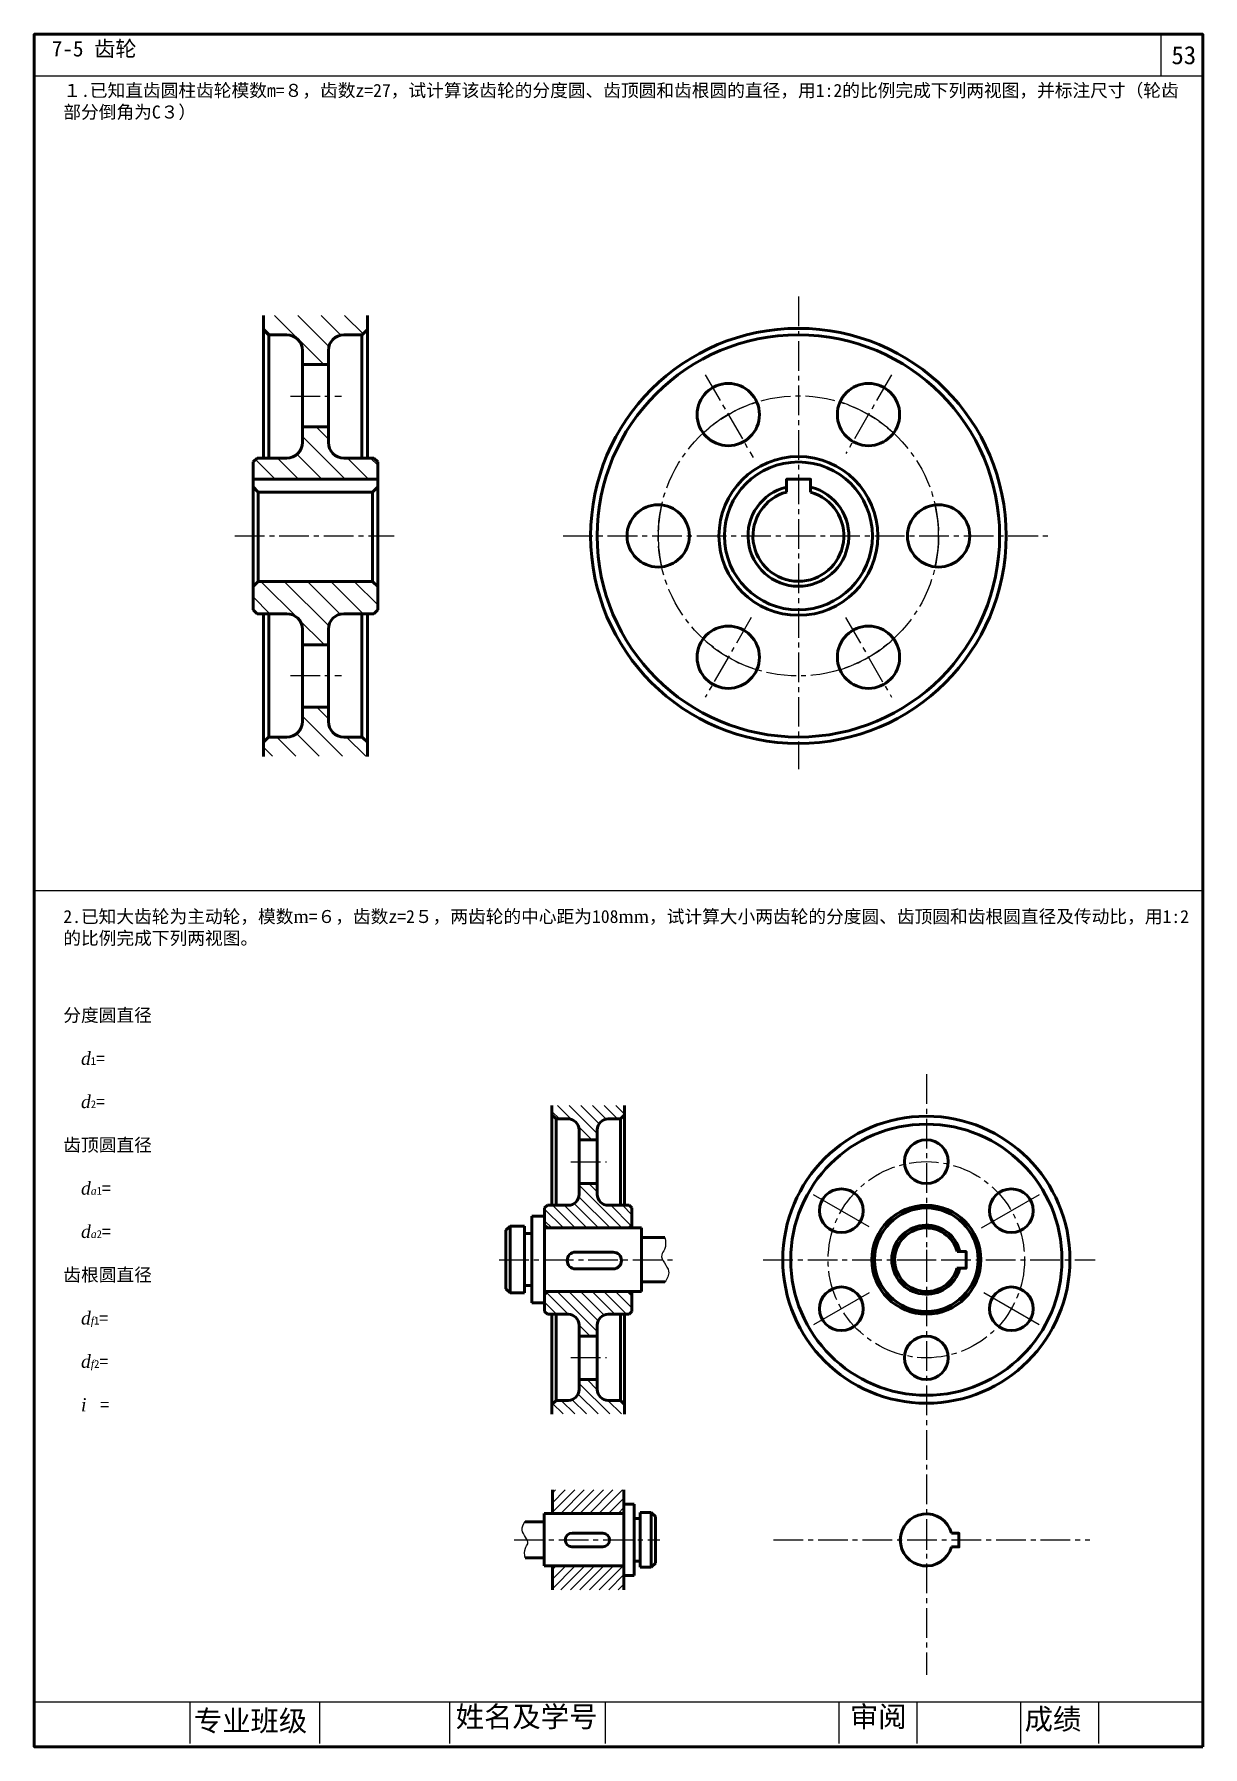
# Model space of a CAD drawing. Header units: millimetres. Extents: x 190 to 415, y 132 to 462.
import ezdxf

# ---------------------------------------------------------------- set-up
doc = ezdxf.new("R2010")
doc.units = ezdxf.units.MM
doc.header["$LTSCALE"] = 0.3
doc.linetypes.add('CENTER2', pattern=[28.575, 19.05, -3.175, 3.175, -3.175])
doc.layers.get('0').update_dxf_attribs({"lineweight": 40})
for name, color, linetype, lineweight in [('Layer2', 7, 'Continuous', 15), ('中心线', 7, 'CENTER2', 15), ('剖面线', 7, 'Continuous', 13), ('细实线', 7, 'Continuous', 13)]:
    doc.layers.add(name, color=color, linetype=linetype, lineweight=lineweight)

msp = doc.modelspace()

# ---------------------------------------------------------------- hatches: boundary and pattern name
at = {"layer": '剖面线'}
h = msp.add_hatch(dxfattribs=at)
h.set_pattern_fill('ANSI31', color=256, angle=90, style=0)
h.set_pattern_definition([(135, (-642.4225, 200.1114), (-2.245064, -2.245064), [])])
h.paths.add_polyline_path([(254.58, 404.61), (254.58, 407.61), (234.58, 407.61), (234.58, 404.61), (235.65, 403.86), (239.07, 403.86, -0.414214), (242.07, 400.86), (242.07, 398.11), (247.07, 398.11), (247.07, 400.86, -0.414214), (250.07, 403.86), (253.83, 403.86)])
h.paths.add_polyline_path([(256.58, 379.36), (255.83, 380.11), (250.07, 380.11, -0.414214), (247.07, 383.11), (247.07, 386.11), (242.07, 386.11), (242.07, 383.11, -0.414214), (239.07, 380.11), (233.33, 380.11), (232.58, 379.36), (232.58, 376.03), (256.58, 376.03)])
h.paths.add_polyline_path([(256.58, 355.57), (255.83, 356.34), (233.33, 356.34), (232.58, 355.57), (232.58, 350.86), (233.33, 350.11), (239.07, 350.11, -0.414214), (242.07, 347.11), (242.07, 344.11), (247.07, 344.11), (247.07, 347.11, -0.414214), (250.07, 350.11), (255.83, 350.11), (256.58, 350.86)])
h.paths.add_polyline_path([(254.58, 325.61), (253.83, 326.36), (250.07, 326.36, -0.414214), (247.07, 329.36), (247.07, 332.11), (242.07, 332.11), (242.07, 329.36, -0.414214), (239.07, 326.36), (235.65, 326.36), (234.58, 325.61), (234.58, 322.66), (254.58, 322.66)])
h = msp.add_hatch(dxfattribs=at)
h.set_pattern_fill('ANSI31', color=256, scale=0.5, angle=90, style=0)
h.set_pattern_definition([(135, (-642.4225, 192.169), (-1.122532, -1.122532), [])])
h.paths.add_polyline_path([(290.12, 255.38), (290.12, 253.28), (290.87, 252.76), (293.26, 252.76, -0.414214), (295.36, 250.66), (295.36, 248.73), (298.86, 248.73), (298.86, 250.66, -0.414214), (300.96, 252.76), (303.59, 252.76), (304.12, 253.28), (304.12, 255.38)])
h.paths.add_polyline_path([(288.72, 235.61), (288.72, 232.31), (289.24, 231.77), (304.99, 231.77), (305.52, 232.31), (305.52, 235.61), (304.99, 236.13), (300.96, 236.13, -0.414214), (298.86, 238.23), (298.86, 240.33), (295.36, 240.33), (295.36, 238.23, -0.414214), (293.26, 236.13), (289.24, 236.13)])
h.paths.add_polyline_path([(295.36, 213.03), (295.36, 210.93), (298.86, 210.93), (298.86, 213.03, -0.414214), (300.96, 215.13), (304.99, 215.13), (305.52, 215.66), (305.52, 218.95), (304.99, 219.49), (289.24, 219.49), (288.72, 218.95), (288.72, 215.66), (289.24, 215.13), (293.26, 215.13, -0.414214)])
h.paths.add_polyline_path([(290.12, 195.91), (304.12, 195.91), (304.12, 197.98), (303.59, 198.51), (300.96, 198.51, -0.414214), (298.86, 200.61), (298.86, 202.53), (295.36, 202.53), (295.36, 200.61, -0.414214), (293.26, 198.51), (290.87, 198.51), (290.12, 197.98)])
h = msp.add_hatch(dxfattribs=at)
h.set_pattern_fill('ANSI31', color=256, scale=0.41, style=0)
h.set_pattern_definition([(45, (-473.3232, 188.472), (-0.9204763, 0.9204763), [])])
h.paths.add_polyline_path([(303.99, 181.27), (290.21, 181.27), (290.21, 176.72), (303.99, 176.72), (303.99, 178.51)])
h.paths.add_polyline_path([(303.99, 166.65), (290.21, 166.65), (290.21, 162), (303.99, 162.04)])

# ---------------------------------------------------------------- linework, layer by layer
for p, q in [((190.44, 461.78), (190.44, 453.78)), ((234.56, 380.11), (234.56, 407.61)), ((254.58, 380.11), (254.58, 407.61)), ((235.56, 403.86), (234.56, 404.86)), ((239.07, 403.86), (235.56, 403.86)), ((235.6, 403.82), (235.6, 380.07)), ((250.07, 403.86), (253.58, 403.86)), ((253.54, 403.82), (253.54, 380.07)), ((253.58, 403.86), (254.58, 404.86)), ((242.07, 400.86), (242.07, 383.11)), ((247.07, 400.86), (247.07, 383.11)), ((242.07, 398.11), (247.07, 398.11)), ((242.07, 392.11), (242.07, 398.11)), ((242.07, 386.11), (247.07, 386.11)), ((232.58, 379.36), (233.33, 380.11)), ((233.33, 380.11), (239.07, 380.11)), ((250.07, 380.11), (255.83, 380.11)), ((256.58, 379.36), (255.83, 380.11)), ((232.58, 374.57), (232.58, 379.36)), ((256.58, 379.36), (256.58, 374.57)), ((232.58, 376.03), (232.58, 350.86)), ((232.58, 376.03), (256.58, 376.03)), ((233.58, 373.57), (232.58, 374.57)), ((233.58, 356.34), (233.58, 373.57)), ((233.58, 373.57), (255.58, 373.57)), ((255.58, 373.57), (256.58, 374.57)), ((255.58, 373.57), (255.58, 356.34)), ((256.58, 350.86), (256.58, 376.03)), ((233.58, 356.34), (232.58, 355.34)), ((233.58, 356.34), (255.58, 356.34)), ((256.58, 355.34), (255.58, 356.34)), ((232.58, 350.86), (233.33, 350.11)), ((233.33, 350.11), (239.07, 350.11)), ((234.56, 350.11), (234.56, 322.62)), ((235.6, 326.4), (235.6, 350.15)), ((250.07, 350.11), (255.83, 350.11)), ((253.54, 326.4), (253.54, 350.15)), ((254.58, 350.11), (254.58, 322.62)), ((256.58, 350.86), (255.83, 350.11)), ((242.07, 329.36), (242.07, 347.11)), ((247.07, 329.36), (247.07, 347.11)), ((242.07, 344.11), (247.07, 344.11)), ((242.07, 338.11), (242.07, 332.11)), ((242.07, 332.11), (247.07, 332.11)), ((235.56, 326.36), (234.56, 325.36)), ((239.07, 326.36), (235.56, 326.36)), ((250.07, 326.36), (253.58, 326.36)), ((253.58, 326.36), (254.58, 325.36)), ((290.12, 236.13), (290.12, 255.38)), ((304.1, 236.13), (304.1, 255.38)), ((290.92, 252.76), (290.12, 253.56)), ((290.92, 252.76), (290.92, 236.13)), ((290.92, 252.76), (293.26, 252.76)), ((303.3, 252.76), (300.96, 252.76)), ((303.3, 252.76), (304.1, 253.56)), ((303.3, 252.76), (303.3, 236.13)), ((295.36, 250.66), (295.36, 238.23)), ((295.36, 248.73), (298.86, 248.73)), ((295.36, 244.53), (295.36, 248.73)), ((298.86, 250.66), (298.86, 238.23)), ((295.36, 240.33), (298.86, 240.33)), ((288.72, 235.61), (289.24, 236.13)), ((288.72, 225.63), (288.72, 235.61)), ((289.24, 236.13), (293.26, 236.13)), ((300.96, 236.13), (304.99, 236.13)), ((305.52, 235.61), (304.99, 236.13)), ((305.52, 235.61), (305.52, 231.77)), ((288.72, 232.31), (289.24, 231.77)), ((288.72, 231.77), (307.39, 231.77)), ((305.52, 232.31), (304.99, 231.77)), ((288.72, 225.63), (288.72, 215.66)), ((301.92, 227.1), (294.67, 227.1)), ((301.9, 223.87), (294.56, 223.87)), ((288.72, 219.49), (307.39, 219.49)), ((288.72, 218.95), (289.24, 219.49)), ((305.52, 218.95), (304.99, 219.49)), ((305.52, 215.66), (305.52, 219.49)), ((288.72, 215.66), (289.24, 215.13)), ((289.24, 215.13), (293.26, 215.13)), ((290.12, 215.13), (290.12, 195.88)), ((290.92, 198.51), (290.92, 215.13)), ((300.96, 215.13), (304.99, 215.13)), ((303.3, 198.51), (303.3, 215.13)), ((304.1, 215.13), (304.1, 195.88)), ((305.52, 215.66), (304.99, 215.13)), ((295.36, 200.61), (295.36, 213.03)), ((298.86, 200.61), (298.86, 213.03)), ((295.36, 210.93), (298.86, 210.93)), ((295.36, 206.73), (295.36, 202.53)), ((295.36, 202.53), (298.86, 202.53)), ((290.92, 198.51), (290.12, 197.71)), ((290.92, 198.51), (293.26, 198.51)), ((303.3, 198.51), (300.96, 198.51)), ((303.3, 198.51), (304.1, 197.71)), ((290.21, 181.27), (290.21, 176.72)), ((303.99, 181.27), (303.99, 162.04)), ((303.99, 178.51), (303.99, 164.8)), ((303.94, 176.72), (288.62, 176.72)), ((299.93, 172.96), (293.99, 172.96)), ((299.91, 170.31), (293.89, 170.31)), ((303.94, 166.65), (288.62, 166.65)), ((290.21, 166.65), (290.21, 162))]:
    msp.add_line(p, q)
at = {"linetype": 'ByBlock'}
for p, q in [((281.26, 231.3), (282.06, 232.1)), ((281.26, 225.66), (281.26, 231.3)), ((282.06, 232.1), (284.82, 232.1)), ((282.08, 232.11), (282.08, 219.24)), ((284.82, 232.1), (284.82, 225.66)), ((286.26, 234.02), (288.66, 234.02)), ((286.26, 225.66), (286.26, 234.02)), ((288.66, 234.02), (288.66, 225.66)), ((307.39, 231.77), (307.39, 225.69)), ((284.82, 230.66), (286.26, 230.66)), ((307.39, 229.92), (311.89, 229.92)), ((281.26, 225.66), (281.26, 220.02)), ((284.82, 219.22), (284.82, 225.66)), ((286.26, 225.66), (286.26, 217.3)), ((288.66, 217.3), (288.66, 225.66)), ((307.39, 219.49), (307.39, 225.62)), ((307.39, 221.4), (311.89, 221.4)), ((282.06, 219.22), (281.26, 220.02)), ((282.06, 219.22), (284.82, 219.22)), ((284.82, 220.66), (286.26, 220.66)), ((286.26, 217.3), (288.66, 217.3)), ((305.95, 178.51), (303.99, 178.51)), ((305.95, 171.66), (305.95, 178.51)), ((288.62, 175.15), (284.94, 175.15)), ((288.62, 176.72), (288.62, 171.69)), ((307.13, 175.76), (305.95, 175.76)), ((309.25, 176.94), (307.13, 176.94)), ((307.13, 176.94), (307.13, 171.66)), ((309.25, 166.38), (309.25, 176.94)), ((310.05, 176.14), (309.25, 176.94)), ((310.05, 171.66), (310.05, 176.14)), ((288.62, 166.65), (288.62, 171.63)), ((305.95, 171.66), (305.95, 164.8)), ((307.13, 166.38), (307.13, 171.66)), ((310.05, 171.66), (310.05, 167.18)), ((288.62, 168.17), (284.94, 168.17)), ((307.13, 167.56), (305.95, 167.56)), ((309.25, 166.38), (307.13, 166.38)), ((310.05, 167.18), (309.25, 166.38)), ((305.95, 164.8), (303.99, 164.8))]:
    msp.add_line(p, q, dxfattribs=at)
msp.add_lwpolyline([(415.44, 131.78), (190.44, 131.78), (190.44, 461.78), (415.44, 461.78)], close=True)
for points in [[(335.32, 373.57), (335.32, 376.03), (339.93, 376.03), (339.93, 373.54)], [(368.13, 227.21), (369.86, 227.21), (369.86, 223.98), (368.11, 223.98)], [(367.07, 172.93), (368.48, 172.93), (368.48, 170.28), (367.05, 170.28)]]:
    msp.add_lwpolyline(points)
for centre, radius in [((337.58, 365.11), 40), ((337.58, 365.11), 38.75), ((324.08, 388.49), 6), ((351.08, 388.49), 6), ((337.58, 365.11), 15.3), ((337.58, 365.11), 14.25), ((310.58, 365.11), 6), ((364.58, 365.11), 6), ((324.08, 341.73), 6), ((351.08, 341.73), 6), ((362.22, 225.63), 27.65), ((362.22, 225.63), 26.12), ((362.22, 244.53), 4.2), ((345.85, 235.08), 4.2), ((378.58, 235.08), 4.2), ((362.22, 225.63), 10.5), ((362.22, 225.63), 9.97), ((345.85, 216.18), 4.2), ((378.58, 216.18), 4.2), ((362.22, 206.73), 4.2)]:
    msp.add_circle(centre, radius)
for centre, radius, start, end in [((239.07, 400.86), 3, 0, 90), ((250.07, 400.86), 3, 90, 180), ((239.07, 383.11), 3, 270, 0), ((250.07, 383.11), 3, 180, 270), ((337.58, 365.11), 9.7, 103.7342, 75.6342), ((337.58, 365.11), 8.75, 104.9377, 74.3727), ((239.07, 347.11), 3, 0, 90), ((250.07, 347.11), 3, 90, 180), ((239.07, 329.36), 3, 270, 0), ((250.07, 329.36), 3, 180, 270), ((293.26, 250.66), 2.1, 0, 90), ((300.96, 250.66), 2.1, 90, 180), ((293.26, 238.23), 2.1, 270, 0), ((300.96, 238.23), 2.1, 180, 270), ((362.22, 225.63), 6.65, 13.7342, 345.6342), ((362.22, 225.63), 6.12, 14.9377, 344.3727), ((294.67, 225.48), 1.61, 90, 269.3104), ((301.9, 225.48), 1.61, 270, 89.3104), ((293.26, 213.03), 2.1, 0, 90), ((300.96, 213.03), 2.1, 90, 180), ((293.26, 200.61), 2.1, 270, 0), ((300.96, 200.61), 2.1, 180, 270), ((362.22, 171.63), 5.02, 14.9377, 344.3727), ((293.99, 171.63), 1.32, 90, 269.3104), ((299.91, 171.63), 1.32, 270, 89.3104)]:
    msp.add_arc(centre, radius, start, end)
at = {"layer": 'Layer2'}
for p, q in [((360.29, 225.63), (364.14, 225.63)), ((362.22, 227.55), (362.22, 223.71)), ((360.29, 171.63), (364.14, 171.63)), ((362.22, 173.55), (362.22, 169.71))]:
    msp.add_line(p, q, dxfattribs=at)
at = {"layer": '中心线'}
for p, q in [((337.58, 411.22), (337.58, 320.17)), ((319.65, 396.16), (328.85, 380.23)), ((355.51, 396.16), (346.74, 380.98)), ((239.75, 392.04), (249.58, 392.04)), ((229.05, 365.11), (259.75, 365.11)), ((292.28, 365.11), (386.32, 365.11)), ((328.51, 349.41), (319.65, 334.06)), ((346.66, 349.38), (355.51, 334.06)), ((239.75, 338.18), (249.58, 338.18)), ((362.22, 261.38), (362.22, 145.63)), ((293.74, 244.48), (300.62, 244.48)), ((279.98, 225.63), (313.52, 225.63)), ((330.8, 225.63), (394.71, 225.63)), ((293.74, 206.78), (300.62, 206.78)), ((282.85, 171.63), (310.91, 171.63)), ((332.79, 171.63), (393.71, 171.63))]:
    msp.add_line(p, q, dxfattribs=at)
for centre, radius in [((337.58, 365.11), 27), ((362.22, 225.63), 18.9)]:
    msp.add_circle(centre, radius, dxfattribs=at)
at = {"layer": '细实线'}
for p, q in [((407.44, 453.78), (407.44, 461.78)), ((190.44, 453.78), (415.44, 453.78)), ((190.44, 296.78), (415.44, 296.78)), ((351.22, 231.98), (340.51, 238.16)), ((383.92, 238.16), (372.8, 231.74)), ((351.2, 219.27), (340.51, 213.1)), ((383.92, 213.1), (373.32, 219.22)), ((190.44, 140.41), (415.44, 140.41)), ((220.44, 132.41), (220.44, 140.41)), ((245.44, 132.41), (245.44, 140.41)), ((270.44, 132.41), (270.44, 140.41)), ((300.44, 132.41), (300.44, 140.41)), ((345.44, 132.41), (345.44, 140.41)), ((360.44, 132.41), (360.44, 140.41)), ((380.44, 132.41), (380.44, 140.41)), ((395.44, 132.41), (395.44, 140.41))]:
    msp.add_line(p, q, dxfattribs=at)
for start, end in [(107.2413, 132.7587), (47.2413, 72.7587), (167.2413, 192.7587), (347.2413, 12.7587), (227.2413, 252.7587), (287.2413, 312.7587)]:
    msp.add_arc((337.58, 365.11), 27, start, end, dxfattribs=at)
at = {"layer": '细实线', "linetype": 'ByBlock'}
for points, end_tangent in [([(311.89, 229.92), (311.8, 227.63), (311.27, 226.57), (312.59, 223.4), (311.89, 221.29)], (-0.109026, -0.994039)), ([(284.94, 168.17), (285.01, 170.04), (285.45, 170.91), (284.36, 173.51), (284.94, 175.24)], (0.109026, 0.994039))]:
    msp.add_spline(points, degree=3, dxfattribs=dict(at, end_tangent=end_tangent))

# ---------------------------------------------------------------- texts
at = {"attachment_point": 1}
for s, insert, char_height, width in [('{\\fSimHei|b0|i0|c134|p2;7-5 齿轮}', (193.8, 460.5), 3, 71.1214), ('{\\f宋体|b0|i0|c134|p2;１.已知直齿圆柱齿轮模数m=８，齿数z=27，试计算该齿轮的分度圆、齿顶圆和齿根圆的直径，用1:2的比例完成下列两视图，并标注尺寸（轮齿部分倒角为C３）}', (196.03, 452.21), 2.5, 216.2672), ('{\\fSimSun|b0|i0|c134|p2;2.已知大齿轮为主动轮，模数\\fTimes New Roman|b0|i0|c0|p18;m\\fSimSun|b0|i0|c134|p2;=６，齿数z=2５，两齿轮的中心距为108\\fTimes New Roman|b0|i0|c0|p18;mm\\fSimSun|b0|i0|c134|p2;，试计算大小两齿轮的分度圆、齿顶圆和齿根圆直径及传动比，用1:2的比例完成下列两视图。}', (196.03, 293.02), 2.5, 216.2672), ('{\\fFangSong_GB2312|b0|i0|c134|p49;分度圆直径\\P  \\P  \\fTimes New Roman|b0|i1|c0|p18;d\\fFangSong_GB2312|b0|i0|c134|p49;\\H0.6x;1\\H1.667x;=\\P  \\P  \\fTimes New Roman|b0|i1|c0|p18;d\\fFangSong_GB2312|b0|i0|c134|p49;\\H0.6x;2\\H1.667x;=\\P\\P齿顶圆直径\\P \\P  \\fTimes New Roman|b0|i1|c0|p18;d\\H0.6x;a\\fFangSong_GB2312|b0|i0|c134|p49;1\\H1.667x;=\\P  \\P  \\fTimes New Roman|b0|i1|c0|p18;d\\H0.6x;a\\fFangSong_GB2312|b0|i0|c134|p49;2\\H1.667x;=\\P\\P齿根圆直径\\P  \\P  \\fTimes New Roman|b0|i1|c0|p18;d\\H0.6x;f\\fFangSong_GB2312|b0|i0|c134|p49;1\\H1.667x;=\\P  \\P  \\fTimes New Roman|b0|i1|c0|p18;d\\H0.6x;f\\fFangSong_GB2312|b0|i0|c134|p49;2\\H1.667x;=\\P  \\P  \\fTimes New Roman|b0|i1|c0|p18;i \\fFangSong_GB2312|b0|i0|c134|p49; =}', (196.03, 274.01), 2.5, 68.0606)]:
    msp.add_mtext(s, dxfattribs=dict(at, insert=insert, char_height=char_height, width=width))
at = {"layer": '细实线', "attachment_point": 1}
for s, insert, char_height, width in [('{\\fSimSun|b0|i0|c134|p2;53}', (409.41, 459.51), 3.5, 8.034), ('{\\f仿宋_GB2312|b0|i0|c134|p49;专业班级}', (221.18, 138.78), 4, 23.3701), ('{\\f仿宋_GB2312|b0|i0|c134|p49;姓名及学号}', (271.6, 139.58), 4, 29.8443), ('{\\f仿宋_GB2312|b0|i0|c134|p49;审阅}', (347.5, 139.59), 4, 13.7378), ('{\\f仿宋_GB2312|b0|i0|c134|p49;成绩}', (381.14, 139.11), 4, 13.2641)]:
    msp.add_mtext(s, dxfattribs=dict(at, insert=insert, char_height=char_height, width=width))

doc.saveas('drawing.dxf')
